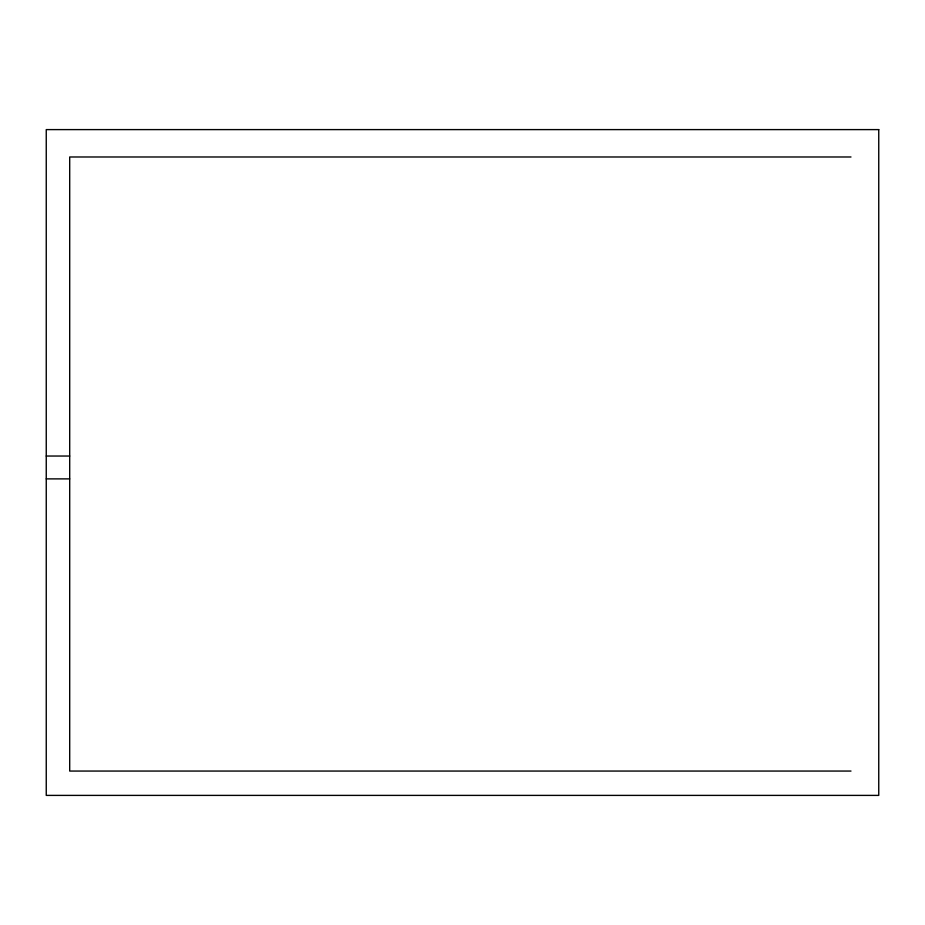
<?xml version="1.0" encoding="UTF-8"?>
<svg xmlns="http://www.w3.org/2000/svg" width="925" height="925" viewBox="0 0 925 925"><rect width="100%" height="100%" fill="white"/><g stroke="black" fill="none" stroke-linecap="round" stroke-linejoin="round"><path stroke-width="1.39" d="M850.988 156.984L69.699 156.984L69.699 771.057L850.988 771.057M46.25 456.037L69.699 456.037M46.25 478.884L69.699 478.884M878.75 129.604L46.25 129.604L46.25 795.396L878.75 795.396L878.75 129.604"/></g></svg>
